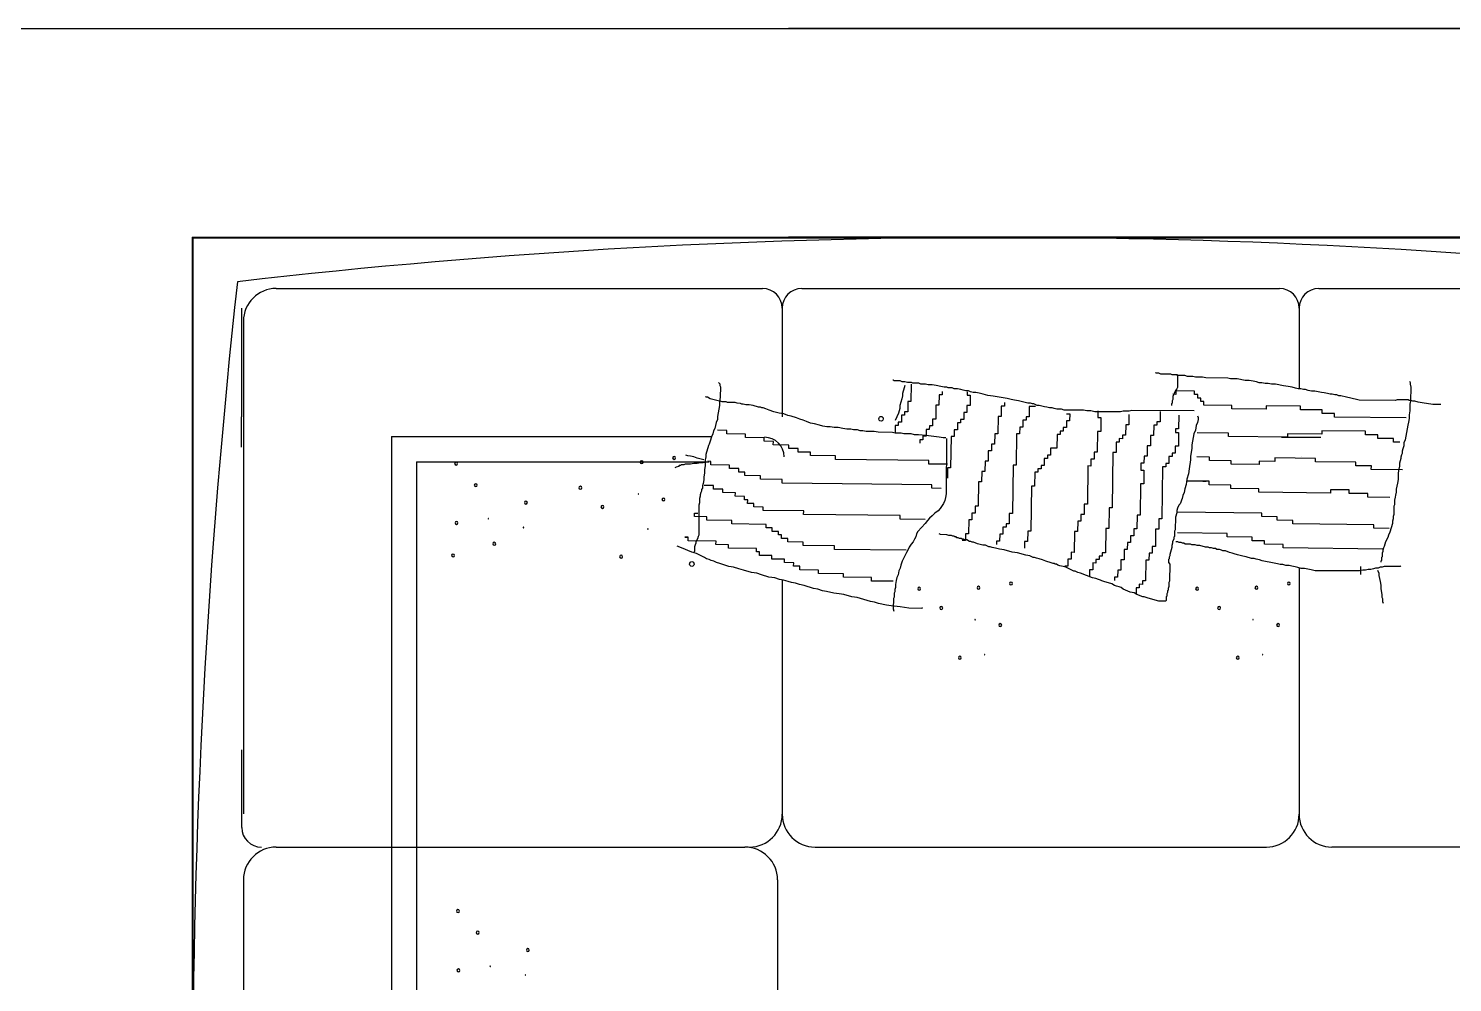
# Model space of a CAD drawing. Header units: feet. Extents: x 15180 to 17114, y 6067 to 8094.
# Drawn here: x 16422.4 to 16491, y 7872.8 to 7918.7 of the extents above; entities that cross this region are included whole.
import ezdxf

# ---------------------------------------------------------------- set-up
doc = ezdxf.new("R2010")
doc.units = ezdxf.units.FT
doc.layers.add('freecads.com', color=7, linetype='Continuous')

msp = doc.modelspace()

# ---------------------------------------------------------------- linework, layer by layer
for points in [[(16000.378, 7918.71), (16710.061, 7918.71), (16710.061, 7311.552), (15992.8, 7311.552)], [(16710.061, 7660.767), (16710.061, 7918.71), (16459.022, 7918.71)], [(16430.286, 7908.65), (16430.286, 7718.317)], [(16430.286, 7908.65), (16700.001, 7908.65), (16700.001, 7760.072)], [(16700.001, 7760.072), (16700.001, 7908.65), (16459.022, 7908.65)]]:
    msp.add_lwpolyline(points)
at = {"layer": 'freecads.com', "ltscale": 2}
for p, q in [((16430.315, 7908.627), (16430.315, 7843.453)), ((16430.315, 7908.627), (16495.207, 7908.627)), ((16434.337, 7906.186), (16457.775, 7906.186)), ((16459.672, 7906.186), (16482.688, 7906.186)), ((16484.585, 7906.186), (16495.207, 7906.186)), ((16432.672, 7905.238), (16432.672, 7900.002)), ((16458.723, 7905.238), (16458.723, 7900.002)), ((16483.636, 7905.238), (16483.636, 7901.352)), ((16432.756, 7904.605), (16432.756, 7880.885)), ((16476.743, 7902.103), (16476.711, 7902.139)), ((16476.873, 7902.102), (16476.743, 7902.103)), ((16476.969, 7902.066), (16476.873, 7902.102)), ((16477.454, 7902.063), (16476.969, 7902.066)), ((16477.518, 7902.027), (16477.454, 7902.063)), ((16477.744, 7902.026), (16477.518, 7902.027)), ((16477.841, 7901.99), (16477.744, 7902.026)), ((16477.745, 7902.062), (16477.776, 7901.954)), ((16477.776, 7901.954), (16477.773, 7901.416)), ((16478.132, 7901.988), (16477.841, 7901.99)), ((16478.261, 7901.952), (16478.132, 7901.988)), ((16478.519, 7901.951), (16478.261, 7901.952)), ((16478.648, 7901.914), (16478.519, 7901.951)), ((16478.971, 7901.913), (16478.648, 7901.914)), ((16479.132, 7901.876), (16478.971, 7901.913)), ((16455.648, 7901.663), (16455.712, 7901.591)), ((16455.712, 7901.591), (16455.712, 7901.519)), ((16455.712, 7901.519), (16455.743, 7901.447)), ((16455.743, 7901.447), (16455.74, 7900.945)), ((16464.079, 7901.767), (16464.047, 7901.767)), ((16464.111, 7901.731), (16464.079, 7901.767)), ((16464.402, 7901.73), (16464.111, 7901.731)), ((16464.499, 7901.693), (16464.402, 7901.73)), ((16464.628, 7901.693), (16464.499, 7901.693)), ((16464.594, 7901.406), (16464.527, 7901.119)), ((16464.627, 7901.513), (16464.594, 7901.406)), ((16464.757, 7901.656), (16464.628, 7901.693)), ((16464.951, 7901.655), (16464.757, 7901.656)), ((16464.938, 7901.576), (16464.928, 7900.742)), ((16465.015, 7901.619), (16464.951, 7901.655)), ((16465.306, 7901.618), (16465.015, 7901.619)), ((16465.402, 7901.582), (16465.306, 7901.618)), ((16465.629, 7901.58), (16465.402, 7901.582)), ((16465.758, 7901.544), (16465.629, 7901.58)), ((16465.951, 7901.543), (16465.758, 7901.544)), ((16466.145, 7901.506), (16465.951, 7901.543)), ((16466.371, 7901.469), (16466.145, 7901.506)), ((16466.532, 7901.433), (16466.371, 7901.469)), ((16466.435, 7901.224), (16466.433, 7901.057)), ((16466.661, 7901.432), (16466.532, 7901.433)), ((16466.726, 7901.396), (16466.661, 7901.432)), ((16466.919, 7901.395), (16466.726, 7901.396)), ((16467.016, 7901.359), (16466.919, 7901.395)), ((16467.178, 7901.358), (16467.016, 7901.359)), ((16467.339, 7901.321), (16467.178, 7901.358)), ((16467.436, 7901.285), (16467.339, 7901.321)), ((16467.565, 7901.248), (16467.436, 7901.285)), ((16467.694, 7901.248), (16467.565, 7901.248)), ((16467.637, 7901.209), (16467.635, 7901.043)), ((16467.79, 7901.211), (16467.694, 7901.248)), ((16467.919, 7901.175), (16467.79, 7901.211)), ((16477.675, 7901.273), (16477.544, 7900.986)), ((16477.74, 7901.344), (16477.675, 7901.273)), ((16477.699, 7901.253), (16477.697, 7901.086)), ((16478.6, 7901.242), (16477.699, 7901.253)), ((16477.773, 7901.416), (16477.74, 7901.344)), ((16478.598, 7901.075), (16478.6, 7901.242)), ((16480.198, 7901.871), (16479.132, 7901.876)), ((16480.327, 7901.834), (16480.198, 7901.871)), ((16480.65, 7901.833), (16480.327, 7901.834)), ((16481.037, 7901.759), (16480.65, 7901.833)), ((16481.231, 7901.758), (16481.037, 7901.759)), ((16481.425, 7901.722), (16481.231, 7901.758)), ((16481.586, 7901.685), (16481.425, 7901.722)), ((16481.715, 7901.648), (16481.586, 7901.685)), ((16481.844, 7901.648), (16481.715, 7901.648)), ((16482.006, 7901.611), (16481.844, 7901.648)), ((16482.135, 7901.611), (16482.006, 7901.611)), ((16482.296, 7901.574), (16482.135, 7901.611)), ((16482.49, 7901.573), (16482.296, 7901.574)), ((16482.877, 7901.499), (16482.49, 7901.573)), ((16483.103, 7901.463), (16482.877, 7901.499)), ((16483.297, 7901.426), (16483.103, 7901.463)), ((16483.458, 7901.389), (16483.297, 7901.426)), ((16483.587, 7901.353), (16483.458, 7901.389)), ((16483.716, 7901.352), (16483.587, 7901.353)), ((16483.845, 7901.315), (16483.716, 7901.352)), ((16483.942, 7901.315), (16483.845, 7901.315)), ((16484.071, 7901.279), (16483.942, 7901.315)), ((16484.232, 7901.242), (16484.071, 7901.279)), ((16484.394, 7901.241), (16484.232, 7901.242)), ((16484.716, 7901.168), (16484.394, 7901.241)), ((16488.951, 7901.722), (16488.983, 7901.65)), ((16488.983, 7901.65), (16488.983, 7901.578)), ((16488.983, 7901.578), (16489.014, 7901.435)), ((16489.014, 7901.435), (16489.01, 7900.753)), ((16455.062, 7900.948), (16455.03, 7900.984)), ((16455.127, 7900.948), (16455.062, 7900.948)), ((16455.255, 7900.875), (16455.127, 7900.948)), ((16455.642, 7900.766), (16455.255, 7900.875)), ((16455.706, 7900.55), (16455.605, 7900.012)), ((16455.739, 7900.765), (16455.642, 7900.766)), ((16455.707, 7900.73), (16455.706, 7900.55)), ((16455.74, 7900.945), (16455.707, 7900.73)), ((16455.836, 7900.729), (16455.739, 7900.765)), ((16456.03, 7900.728), (16455.836, 7900.729)), ((16456.094, 7900.692), (16456.03, 7900.728)), ((16456.449, 7900.69), (16456.094, 7900.692)), ((16456.546, 7900.654), (16456.449, 7900.69)), ((16456.708, 7900.653), (16456.546, 7900.654)), ((16456.772, 7900.617), (16456.708, 7900.653)), ((16456.837, 7900.617), (16456.772, 7900.617)), ((16456.966, 7900.58), (16456.837, 7900.617)), ((16457.127, 7900.58), (16456.966, 7900.58)), ((16457.321, 7900.543), (16457.127, 7900.58)), ((16457.579, 7900.47), (16457.321, 7900.543)), ((16464.395, 7900.545), (16464.394, 7900.402)), ((16464.494, 7900.868), (16464.395, 7900.545)), ((16464.527, 7901.011), (16464.494, 7900.868)), ((16464.527, 7901.119), (16464.527, 7901.011)), ((16464.777, 7900.744), (16464.771, 7900.244)), ((16464.928, 7900.742), (16464.777, 7900.744)), ((16466.127, 7900.561), (16466.119, 7899.894)), ((16466.277, 7900.559), (16466.127, 7900.561)), ((16466.283, 7901.059), (16466.277, 7900.559)), ((16466.433, 7901.057), (16466.283, 7901.059)), ((16467.628, 7900.542), (16467.624, 7900.209)), ((16467.779, 7900.541), (16467.628, 7900.542)), ((16467.635, 7901.043), (16467.785, 7901.041)), ((16467.785, 7901.041), (16467.779, 7900.541)), ((16468.049, 7901.174), (16467.919, 7901.175)), ((16468.21, 7901.138), (16468.049, 7901.174)), ((16468.404, 7901.101), (16468.21, 7901.138)), ((16468.629, 7901.028), (16468.404, 7901.101)), ((16468.887, 7900.991), (16468.629, 7901.028)), ((16469.565, 7900.88), (16468.887, 7900.991)), ((16469.28, 7900.522), (16469.274, 7900.022)), ((16469.43, 7900.52), (16469.28, 7900.522)), ((16469.432, 7900.687), (16469.43, 7900.52)), ((16469.759, 7900.843), (16469.565, 7900.88)), ((16469.92, 7900.807), (16469.759, 7900.843)), ((16470.113, 7900.77), (16469.92, 7900.807)), ((16470.436, 7900.697), (16470.113, 7900.77)), ((16470.565, 7900.66), (16470.436, 7900.697)), ((16470.694, 7900.659), (16470.565, 7900.66)), ((16470.791, 7900.623), (16470.694, 7900.659)), ((16470.856, 7900.623), (16470.791, 7900.623)), ((16470.952, 7900.586), (16470.856, 7900.623)), ((16471.017, 7900.55), (16470.952, 7900.586)), ((16471.113, 7900.55), (16471.017, 7900.55)), ((16471.371, 7900.477), (16471.113, 7900.55)), ((16477.51, 7900.663), (16477.477, 7900.628)), ((16477.477, 7900.628), (16477.477, 7900.556)), ((16477.511, 7900.771), (16477.51, 7900.663)), ((16477.543, 7900.843), (16477.511, 7900.771)), ((16477.544, 7900.986), (16477.543, 7900.843)), ((16477.697, 7901.086), (16477.547, 7901.088)), ((16478.748, 7901.074), (16478.598, 7901.075)), ((16478.746, 7900.907), (16478.748, 7901.074)), ((16478.896, 7900.905), (16478.746, 7900.907)), ((16478.894, 7900.738), (16478.896, 7900.905)), ((16479.045, 7900.736), (16478.894, 7900.738)), ((16479.042, 7900.57), (16479.045, 7900.736)), ((16480.394, 7900.553), (16479.042, 7900.57)), ((16480.392, 7900.386), (16480.394, 7900.553)), ((16482.046, 7900.533), (16482.044, 7900.366)), ((16483.697, 7900.513), (16482.046, 7900.533)), ((16484.845, 7901.167), (16484.716, 7901.168)), ((16485.007, 7901.131), (16484.845, 7901.167)), ((16485.136, 7901.094), (16485.007, 7901.131)), ((16485.233, 7901.094), (16485.136, 7901.094)), ((16485.362, 7901.057), (16485.233, 7901.094)), ((16485.459, 7901.057), (16485.362, 7901.057)), ((16485.555, 7901.02), (16485.459, 7901.057)), ((16485.652, 7901.02), (16485.555, 7901.02)), ((16485.91, 7900.947), (16485.652, 7901.02)), ((16486.394, 7900.837), (16485.91, 7900.947)), ((16486.523, 7900.8), (16486.394, 7900.837)), ((16488.267, 7900.792), (16486.523, 7900.8)), ((16488.364, 7900.828), (16488.267, 7900.792)), ((16488.913, 7900.825), (16488.364, 7900.828)), ((16488.945, 7900.789), (16488.913, 7900.825)), ((16489.042, 7900.789), (16488.945, 7900.789)), ((16488.977, 7900.609), (16488.975, 7900.286)), ((16489.01, 7900.753), (16488.977, 7900.609)), ((16489.107, 7900.752), (16489.042, 7900.789)), ((16489.204, 7900.752), (16489.107, 7900.752)), ((16489.365, 7900.715), (16489.204, 7900.752)), ((16489.558, 7900.679), (16489.365, 7900.715)), ((16490.075, 7900.604), (16489.558, 7900.679)), ((16490.462, 7900.603), (16490.075, 7900.604)), ((16432.672, 7898.537), (16432.672, 7900.002)), ((16455.605, 7899.869), (16455.539, 7899.726)), ((16455.605, 7900.012), (16455.605, 7899.869)), ((16457.676, 7900.469), (16457.579, 7900.47)), ((16457.74, 7900.433), (16457.676, 7900.469)), ((16457.805, 7900.433), (16457.74, 7900.433)), ((16457.934, 7900.396), (16457.805, 7900.433)), ((16458.095, 7900.324), (16457.934, 7900.396)), ((16458.32, 7900.251), (16458.095, 7900.324)), ((16458.578, 7900.178), (16458.32, 7900.251)), ((16458.804, 7900.141), (16458.578, 7900.178)), ((16458.997, 7900.068), (16458.804, 7900.141)), ((16459.159, 7900.032), (16458.997, 7900.068)), ((16459.417, 7899.959), (16459.159, 7900.032)), ((16459.578, 7899.886), (16459.417, 7899.959)), ((16459.739, 7899.849), (16459.578, 7899.886)), ((16459.9, 7899.777), (16459.739, 7899.849)), ((16464.328, 7900.187), (16464.164, 7899.829)), ((16464.394, 7900.402), (16464.328, 7900.187)), ((16464.469, 7900.081), (16464.465, 7899.747)), ((16464.619, 7900.079), (16464.469, 7900.081)), ((16464.621, 7900.246), (16464.619, 7900.079)), ((16464.771, 7900.244), (16464.621, 7900.246)), ((16465.969, 7899.896), (16465.964, 7899.562)), ((16466.119, 7899.894), (16465.969, 7899.896)), ((16467.32, 7899.879), (16467.318, 7899.712)), ((16467.47, 7899.877), (16467.32, 7899.879)), ((16467.474, 7900.211), (16467.47, 7899.877)), ((16467.624, 7900.209), (16467.474, 7900.211)), ((16469.124, 7900.024), (16469.114, 7899.19)), ((16469.274, 7900.022), (16469.124, 7900.024)), ((16470.323, 7899.842), (16470.319, 7899.509)), ((16470.473, 7899.84), (16470.323, 7899.842)), ((16470.475, 7900.007), (16470.473, 7899.84)), ((16470.625, 7900.005), (16470.475, 7900.007)), ((16470.632, 7900.506), (16470.625, 7900.005)), ((16470.932, 7900.502), (16470.632, 7900.506)), ((16471.468, 7900.476), (16471.371, 7900.477)), ((16471.597, 7900.44), (16471.468, 7900.476)), ((16471.727, 7900.439), (16471.597, 7900.44)), ((16471.823, 7900.403), (16471.727, 7900.439)), ((16471.952, 7900.366), (16471.823, 7900.403)), ((16472.178, 7900.365), (16471.952, 7900.366)), ((16472.307, 7900.329), (16472.178, 7900.365)), ((16473.244, 7900.324), (16472.307, 7900.329)), ((16472.429, 7900.15), (16472.58, 7900.148)), ((16472.58, 7900.148), (16472.575, 7899.815)), ((16473.405, 7900.288), (16473.244, 7900.324)), ((16473.599, 7900.287), (16473.405, 7900.288)), ((16473.793, 7900.25), (16473.599, 7900.287)), ((16475.02, 7900.244), (16473.793, 7900.25)), ((16473.933, 7900.299), (16473.929, 7899.965)), ((16473.929, 7899.965), (16474.079, 7899.963)), ((16474.079, 7899.963), (16474.071, 7899.296)), ((16475.15, 7900.28), (16475.02, 7900.244)), ((16475.44, 7900.278), (16475.15, 7900.28)), ((16475.433, 7900.113), (16475.426, 7899.613)), ((16475.57, 7900.314), (16475.44, 7900.278)), ((16478.574, 7900.299), (16475.57, 7900.314)), ((16476.936, 7900.262), (16476.93, 7899.762)), ((16477.835, 7900.084), (16477.827, 7899.417)), ((16478.765, 7899.868), (16478.732, 7899.724)), ((16478.734, 7900.047), (16478.765, 7899.976)), ((16478.765, 7899.976), (16478.765, 7899.868)), ((16482.044, 7900.366), (16480.392, 7900.386)), ((16483.695, 7900.346), (16483.697, 7900.513)), ((16484.746, 7900.333), (16483.695, 7900.346)), ((16484.744, 7900.166), (16484.746, 7900.333)), ((16485.345, 7900.159), (16484.744, 7900.166)), ((16485.343, 7899.992), (16485.345, 7900.159)), ((16488.797, 7899.95), (16485.343, 7899.992)), ((16488.94, 7899.928), (16488.907, 7899.748)), ((16488.941, 7900.107), (16488.94, 7899.928)), ((16488.975, 7900.286), (16488.941, 7900.107)), ((16455.374, 7899.188), (16455.309, 7899.045)), ((16455.407, 7899.331), (16455.374, 7899.188)), ((16455.473, 7899.439), (16455.407, 7899.331)), ((16455.539, 7899.726), (16455.473, 7899.439)), ((16456.05, 7899.35), (16455.6, 7899.355)), ((16456.048, 7899.183), (16456.05, 7899.35)), ((16456.949, 7899.172), (16456.048, 7899.183)), ((16456.947, 7899.005), (16456.949, 7899.172)), ((16460.093, 7899.704), (16459.9, 7899.777)), ((16460.287, 7899.667), (16460.093, 7899.704)), ((16460.513, 7899.595), (16460.287, 7899.667)), ((16460.674, 7899.558), (16460.513, 7899.595)), ((16460.868, 7899.521), (16460.674, 7899.558)), ((16461.029, 7899.52), (16460.868, 7899.521)), ((16461.223, 7899.484), (16461.029, 7899.52)), ((16461.416, 7899.483), (16461.223, 7899.484)), ((16461.642, 7899.446), (16461.416, 7899.483)), ((16461.836, 7899.409), (16461.642, 7899.446)), ((16462.03, 7899.408), (16461.836, 7899.409)), ((16462.159, 7899.372), (16462.03, 7899.408)), ((16462.353, 7899.371), (16462.159, 7899.372)), ((16462.482, 7899.334), (16462.353, 7899.371)), ((16462.611, 7899.334), (16462.482, 7899.334)), ((16462.772, 7899.297), (16462.611, 7899.334)), ((16463.16, 7899.295), (16462.772, 7899.297)), ((16463.353, 7899.258), (16463.16, 7899.295)), ((16464.032, 7899.255), (16463.353, 7899.258)), ((16464.16, 7899.219), (16464.032, 7899.255)), ((16464.163, 7899.584), (16464.159, 7899.251)), ((16464.451, 7899.217), (16464.16, 7899.219)), ((16464.313, 7899.582), (16464.163, 7899.584)), ((16464.315, 7899.749), (16464.313, 7899.582)), ((16464.465, 7899.747), (16464.315, 7899.749)), ((16464.58, 7899.181), (16464.451, 7899.217)), ((16464.935, 7899.179), (16464.58, 7899.181)), ((16465.097, 7899.142), (16464.935, 7899.179)), ((16465.662, 7899.399), (16465.658, 7899.065)), ((16465.812, 7899.397), (16465.662, 7899.399)), ((16465.814, 7899.564), (16465.812, 7899.397)), ((16465.964, 7899.562), (16465.814, 7899.564)), ((16467.014, 7899.382), (16467.009, 7899.049)), ((16467.164, 7899.381), (16467.014, 7899.382)), ((16467.168, 7899.714), (16467.164, 7899.381)), ((16467.318, 7899.712), (16467.168, 7899.714)), ((16468.964, 7899.192), (16468.957, 7898.692)), ((16469.114, 7899.19), (16468.964, 7899.192)), ((16470.015, 7899.179), (16469.996, 7897.678)), ((16470.165, 7899.177), (16470.015, 7899.179)), ((16470.169, 7899.511), (16470.165, 7899.177)), ((16470.319, 7899.509), (16470.169, 7899.511)), ((16471.967, 7899.155), (16471.959, 7898.488)), ((16472.117, 7899.153), (16471.967, 7899.155)), ((16472.119, 7899.32), (16472.117, 7899.153)), ((16472.269, 7899.318), (16472.119, 7899.32)), ((16472.271, 7899.485), (16472.269, 7899.318)), ((16472.421, 7899.483), (16472.271, 7899.485)), ((16472.425, 7899.817), (16472.421, 7899.483)), ((16472.575, 7899.815), (16472.425, 7899.817)), ((16473.921, 7899.298), (16473.909, 7898.297)), ((16474.071, 7899.296), (16473.921, 7899.298)), ((16475.276, 7899.615), (16475.27, 7899.115)), ((16475.426, 7899.613), (16475.276, 7899.615)), ((16476.628, 7899.599), (16476.622, 7899.098)), ((16476.778, 7899.597), (16476.628, 7899.599)), ((16476.78, 7899.763), (16476.778, 7899.597)), ((16476.93, 7899.762), (16476.78, 7899.763)), ((16477.677, 7899.419), (16477.675, 7899.252)), ((16477.675, 7899.252), (16477.825, 7899.25)), ((16477.827, 7899.417), (16477.677, 7899.419)), ((16477.825, 7899.25), (16477.817, 7898.583)), ((16478.567, 7899.187), (16478.467, 7898.649)), ((16478.633, 7899.366), (16478.567, 7899.187)), ((16478.666, 7899.581), (16478.633, 7899.366)), ((16478.732, 7899.724), (16478.666, 7899.581)), ((16480.227, 7899.221), (16478.726, 7899.239)), ((16480.225, 7899.054), (16480.227, 7899.221)), ((16483.08, 7899.186), (16483.078, 7899.019)), ((16484.732, 7899.166), (16483.08, 7899.186)), ((16484.734, 7899.333), (16484.732, 7899.166)), ((16486.836, 7899.307), (16484.734, 7899.333)), ((16486.834, 7899.14), (16486.836, 7899.307)), ((16488.874, 7899.605), (16488.74, 7898.888)), ((16488.907, 7899.748), (16488.874, 7899.605)), ((16439.888, 7899.054), (16439.888, 7855.972)), ((16439.888, 7899.054), (16455.313, 7899.054)), ((16455.177, 7898.615), (16455.045, 7898.185)), ((16455.21, 7898.686), (16455.177, 7898.615)), ((16455.243, 7898.83), (16455.21, 7898.686)), ((16455.309, 7899.045), (16455.243, 7898.83)), ((16457.848, 7898.994), (16456.947, 7899.005)), ((16457.846, 7898.827), (16457.848, 7898.994)), ((16458.296, 7898.822), (16457.846, 7898.827)), ((16458.294, 7898.655), (16458.296, 7898.822)), ((16459.045, 7898.646), (16458.294, 7898.655)), ((16459.043, 7898.479), (16459.045, 7898.646)), ((16459.493, 7898.474), (16459.043, 7898.479)), ((16459.491, 7898.307), (16459.493, 7898.474)), ((16465.291, 7899.142), (16465.097, 7899.142)), ((16465.646, 7899.104), (16465.291, 7899.142)), ((16465.356, 7898.902), (16465.354, 7898.736)), ((16465.506, 7898.9), (16465.356, 7898.902)), ((16465.508, 7899.067), (16465.506, 7898.9)), ((16465.658, 7899.065), (16465.508, 7899.067)), ((16465.904, 7899.067), (16465.646, 7899.104)), ((16466.291, 7899.029), (16465.904, 7899.067)), ((16466.485, 7898.992), (16466.291, 7899.029)), ((16466.614, 7898.992), (16466.485, 7898.992)), ((16466.646, 7898.956), (16466.63, 7896.3)), ((16466.859, 7899.051), (16466.841, 7897.55)), ((16467.009, 7899.049), (16466.859, 7899.051)), ((16468.807, 7898.693), (16468.803, 7898.36)), ((16468.957, 7898.692), (16468.807, 7898.693)), ((16471.658, 7898.492), (16471.654, 7898.158)), ((16471.959, 7898.488), (16471.658, 7898.492)), ((16474.816, 7898.787), (16474.81, 7898.286)), ((16474.966, 7898.785), (16474.816, 7898.787)), ((16474.968, 7898.952), (16474.966, 7898.785)), ((16475.118, 7898.95), (16474.968, 7898.952)), ((16475.12, 7899.117), (16475.118, 7898.95)), ((16475.27, 7899.115), (16475.12, 7899.117)), ((16476.315, 7898.602), (16476.309, 7898.101)), ((16476.465, 7898.6), (16476.315, 7898.602)), ((16476.471, 7899.1), (16476.465, 7898.6)), ((16476.622, 7899.098), (16476.471, 7899.1)), ((16477.667, 7898.585), (16477.663, 7898.252)), ((16477.817, 7898.583), (16477.667, 7898.585)), ((16478.466, 7898.47), (16478.399, 7898.111)), ((16478.467, 7898.649), (16478.466, 7898.47)), ((16483.078, 7899.019), (16480.225, 7899.054)), ((16482.783, 7899.018), (16484.68, 7899.018)), ((16487.435, 7899.133), (16486.834, 7899.14)), ((16487.433, 7898.966), (16487.435, 7899.133)), ((16488.184, 7898.957), (16487.433, 7898.966)), ((16488.182, 7898.79), (16488.184, 7898.957)), ((16488.482, 7898.787), (16488.182, 7898.79)), ((16488.674, 7898.601), (16488.64, 7898.458)), ((16488.675, 7898.745), (16488.674, 7898.601)), ((16488.74, 7898.888), (16488.675, 7898.745)), ((16441.106, 7897.836), (16441.106, 7855.972)), ((16441.106, 7897.836), (16455.011, 7897.836)), ((16454.173, 7898.117), (16454.076, 7898.153)), ((16454.302, 7898.116), (16454.173, 7898.117)), ((16454.463, 7898.08), (16454.302, 7898.116)), ((16454.624, 7898.007), (16454.463, 7898.08)), ((16454.784, 7897.791), (16454.623, 7897.756)), ((16454.818, 7897.97), (16454.624, 7898.007)), ((16454.913, 7897.79), (16454.784, 7897.791)), ((16454.947, 7897.934), (16454.818, 7897.97)), ((16455.043, 7897.826), (16454.913, 7897.79)), ((16455.011, 7897.934), (16455.01, 7897.646)), ((16455.044, 7898.077), (16455.011, 7897.934)), ((16455.204, 7897.825), (16455.043, 7897.826)), ((16455.045, 7898.185), (16455.044, 7898.077)), ((16455.281, 7897.858), (16455.131, 7897.86)), ((16455.279, 7897.691), (16455.281, 7897.858)), ((16460.092, 7898.3), (16459.491, 7898.307)), ((16460.09, 7898.133), (16460.092, 7898.3)), ((16461.291, 7898.118), (16460.09, 7898.133)), ((16461.289, 7897.951), (16461.291, 7898.118)), ((16465.794, 7897.896), (16461.289, 7897.951)), ((16465.792, 7897.73), (16465.794, 7897.896)), ((16468.497, 7897.863), (16468.491, 7897.363)), ((16468.647, 7897.861), (16468.497, 7897.863)), ((16468.653, 7898.362), (16468.647, 7897.861)), ((16468.803, 7898.36), (16468.653, 7898.362)), ((16471.352, 7897.995), (16471.348, 7897.662)), ((16471.502, 7897.993), (16471.352, 7897.995)), ((16471.504, 7898.16), (16471.502, 7897.993)), ((16471.654, 7898.158), (16471.504, 7898.16)), ((16473.604, 7897.968), (16473.6, 7897.634)), ((16473.754, 7897.966), (16473.604, 7897.968)), ((16473.758, 7898.299), (16473.754, 7897.966)), ((16473.909, 7898.297), (16473.758, 7898.299)), ((16474.659, 7898.288), (16474.627, 7895.62)), ((16474.81, 7898.286), (16474.659, 7898.288)), ((16476.159, 7898.103), (16476.155, 7897.77)), ((16476.309, 7898.101), (16476.159, 7898.103)), ((16477.36, 7898.089), (16477.356, 7897.755)), ((16477.51, 7898.087), (16477.36, 7898.089)), ((16477.512, 7898.253), (16477.51, 7898.087)), ((16477.663, 7898.252), (16477.512, 7898.253)), ((16478.398, 7897.932), (16478.33, 7897.501)), ((16478.399, 7898.111), (16478.398, 7897.932)), ((16479.312, 7898.065), (16478.712, 7898.072)), ((16479.31, 7897.898), (16479.312, 7898.065)), ((16480.361, 7897.885), (16479.31, 7897.898)), ((16480.359, 7897.718), (16480.361, 7897.885)), ((16481.713, 7897.869), (16481.711, 7897.702)), ((16482.463, 7897.859), (16481.713, 7897.869)), ((16482.466, 7898.026), (16482.463, 7897.859)), ((16484.418, 7898.002), (16482.466, 7898.026)), ((16483.731, 7898.07), (16483.731, 7898.07)), ((16484.416, 7897.836), (16484.418, 7898.002)), ((16486.368, 7897.812), (16484.416, 7897.836)), ((16486.366, 7897.645), (16486.368, 7897.812)), ((16488.475, 7897.777), (16488.474, 7897.633)), ((16488.541, 7897.992), (16488.475, 7897.777)), ((16488.574, 7898.171), (16488.541, 7898.063)), ((16488.541, 7898.063), (16488.541, 7897.992)), ((16488.607, 7898.242), (16488.574, 7898.171)), ((16488.64, 7898.458), (16488.607, 7898.35)), ((16488.607, 7898.35), (16488.607, 7898.242)), ((16453.62, 7897.581), (16453.555, 7897.546)), ((16453.717, 7897.617), (16453.62, 7897.581)), ((16453.75, 7897.652), (16453.717, 7897.617)), ((16453.814, 7897.652), (16453.75, 7897.652)), ((16453.847, 7897.688), (16453.814, 7897.652)), ((16453.976, 7897.687), (16453.847, 7897.688)), ((16454.041, 7897.723), (16453.976, 7897.687)), ((16454.299, 7897.722), (16454.041, 7897.723)), ((16454.461, 7897.757), (16454.299, 7897.722)), ((16454.623, 7897.756), (16454.461, 7897.757)), ((16454.942, 7897.108), (16454.941, 7896.965)), ((16454.975, 7897.288), (16454.942, 7897.108)), ((16454.976, 7897.467), (16454.975, 7897.288)), ((16455.01, 7897.646), (16454.976, 7897.467)), ((16456.18, 7897.68), (16455.279, 7897.691)), ((16456.178, 7897.513), (16456.18, 7897.68)), ((16456.628, 7897.508), (16456.178, 7897.513)), ((16456.626, 7897.341), (16456.628, 7897.508)), ((16456.926, 7897.337), (16456.626, 7897.341)), ((16456.924, 7897.171), (16456.926, 7897.337)), ((16457.675, 7897.162), (16456.924, 7897.171)), ((16457.673, 7896.995), (16457.675, 7897.162)), ((16466.693, 7897.719), (16465.792, 7897.73)), ((16466.691, 7897.552), (16466.685, 7897.051)), ((16466.841, 7897.55), (16466.691, 7897.552)), ((16468.341, 7897.365), (16468.334, 7896.865)), ((16468.491, 7897.363), (16468.341, 7897.365)), ((16469.846, 7897.68), (16469.818, 7895.345)), ((16469.996, 7897.678), (16469.846, 7897.68)), ((16470.893, 7897.334), (16470.885, 7896.667)), ((16471.043, 7897.332), (16470.893, 7897.334)), ((16471.045, 7897.499), (16471.043, 7897.332)), ((16471.196, 7897.497), (16471.045, 7897.499)), ((16471.198, 7897.663), (16471.196, 7897.497)), ((16471.348, 7897.662), (16471.198, 7897.663)), ((16473.45, 7897.636), (16473.428, 7895.802)), ((16473.6, 7897.634), (16473.45, 7897.636)), ((16476.005, 7897.772), (16476.001, 7897.438)), ((16476.001, 7897.438), (16476.151, 7897.436)), ((16476.155, 7897.77), (16476.005, 7897.772)), ((16476.151, 7897.436), (16476.143, 7896.769)), ((16477.054, 7897.592), (16477.023, 7895.091)), ((16477.204, 7897.59), (16477.054, 7897.592)), ((16477.206, 7897.757), (16477.204, 7897.59)), ((16477.356, 7897.755), (16477.206, 7897.757)), ((16478.297, 7897.25), (16478.23, 7896.999)), ((16478.33, 7897.501), (16478.297, 7897.25)), ((16481.711, 7897.702), (16480.359, 7897.718)), ((16487.116, 7897.636), (16486.366, 7897.645)), ((16487.114, 7897.469), (16487.116, 7897.636)), ((16488.616, 7897.451), (16487.114, 7897.469)), ((16488.407, 7897.31), (16488.405, 7896.987)), ((16488.441, 7897.49), (16488.407, 7897.31)), ((16488.474, 7897.633), (16488.441, 7897.49)), ((16454.841, 7896.427), (16454.808, 7896.355)), ((16454.874, 7896.57), (16454.841, 7896.499)), ((16454.841, 7896.499), (16454.841, 7896.427)), ((16454.907, 7896.786), (16454.874, 7896.678)), ((16454.874, 7896.678), (16454.874, 7896.57)), ((16454.941, 7896.965), (16454.907, 7896.786)), ((16455.417, 7896.689), (16454.966, 7896.694)), ((16455.415, 7896.522), (16455.417, 7896.689)), ((16455.865, 7896.517), (16455.415, 7896.522)), ((16455.863, 7896.35), (16455.865, 7896.517)), ((16458.724, 7896.982), (16457.673, 7896.995)), ((16458.722, 7896.815), (16458.724, 7896.982)), ((16465.93, 7896.727), (16458.722, 7896.815)), ((16465.928, 7896.56), (16465.93, 7896.727)), ((16466.378, 7896.555), (16465.928, 7896.56)), ((16468.184, 7896.866), (16468.17, 7895.699)), ((16468.334, 7896.865), (16468.184, 7896.866)), ((16470.735, 7896.668), (16470.708, 7894.501)), ((16470.885, 7896.667), (16470.735, 7896.668)), ((16475.992, 7896.771), (16475.974, 7895.27)), ((16476.143, 7896.769), (16475.992, 7896.771)), ((16478.131, 7896.533), (16478.097, 7896.354)), ((16478.197, 7896.748), (16478.131, 7896.533)), ((16478.23, 7896.999), (16478.197, 7896.748)), ((16479.148, 7896.899), (16478.247, 7896.91)), ((16478.998, 7896.901), (16479.148, 7896.899)), ((16479.298, 7896.897), (16478.998, 7896.901)), ((16479.296, 7896.731), (16479.298, 7896.897)), ((16480.347, 7896.718), (16479.296, 7896.731)), ((16480.345, 7896.551), (16480.347, 7896.718)), ((16481.696, 7896.535), (16480.345, 7896.551)), ((16481.694, 7896.368), (16481.696, 7896.535)), ((16485.15, 7896.492), (16485.148, 7896.326)), ((16486.051, 7896.481), (16485.15, 7896.492)), ((16486.049, 7896.315), (16486.051, 7896.481)), ((16488.306, 7896.521), (16488.305, 7896.378)), ((16488.372, 7896.808), (16488.306, 7896.521)), ((16488.405, 7896.987), (16488.372, 7896.808)), ((16454.707, 7895.746), (16454.698, 7894.31)), ((16454.74, 7895.853), (16454.707, 7895.746)), ((16454.741, 7896.069), (16454.74, 7895.853)), ((16454.774, 7896.176), (16454.741, 7896.069)), ((16454.775, 7896.248), (16454.774, 7896.176)), ((16454.808, 7896.355), (16454.775, 7896.248)), ((16456.464, 7896.342), (16455.863, 7896.35)), ((16456.462, 7896.176), (16456.464, 7896.342)), ((16456.912, 7896.17), (16456.462, 7896.176)), ((16456.91, 7896.003), (16456.912, 7896.17)), ((16457.06, 7896.002), (16456.91, 7896.003)), ((16457.058, 7895.835), (16457.06, 7896.002)), ((16457.359, 7895.831), (16457.058, 7895.835)), ((16457.357, 7895.664), (16457.359, 7895.831)), ((16466.433, 7895.727), (16466.335, 7895.583)), ((16466.498, 7895.834), (16466.433, 7895.727)), ((16466.563, 7895.977), (16466.498, 7895.834)), ((16466.596, 7896.121), (16466.563, 7895.977)), ((16466.63, 7896.3), (16466.596, 7896.121)), ((16473.277, 7895.803), (16473.271, 7895.303)), ((16473.428, 7895.802), (16473.277, 7895.803)), ((16477.835, 7895.745), (16477.77, 7895.602)), ((16477.9, 7895.816), (16477.835, 7895.745)), ((16477.933, 7895.888), (16477.9, 7895.816)), ((16477.966, 7895.995), (16477.933, 7895.888)), ((16477.999, 7896.067), (16477.966, 7895.995)), ((16478.032, 7896.211), (16477.999, 7896.067)), ((16478.097, 7896.354), (16478.032, 7896.211)), ((16485.148, 7896.326), (16481.694, 7896.368)), ((16486.95, 7896.304), (16486.049, 7896.315)), ((16486.948, 7896.137), (16486.95, 7896.304)), ((16487.999, 7896.124), (16486.948, 7896.137)), ((16488.236, 7895.768), (16488.204, 7895.696)), ((16488.238, 7895.983), (16488.236, 7895.768)), ((16488.271, 7896.127), (16488.238, 7895.983)), ((16488.272, 7896.234), (16488.271, 7896.127)), ((16488.305, 7896.378), (16488.272, 7896.234)), ((16454.497, 7895.199), (16454.5, 7895.366)), ((16455.098, 7895.192), (16454.497, 7895.199)), ((16454.5, 7895.366), (16454.65, 7895.364)), ((16455.096, 7895.025), (16455.098, 7895.192)), ((16457.807, 7895.659), (16457.357, 7895.664)), ((16457.805, 7895.492), (16457.807, 7895.659)), ((16459.757, 7895.468), (16457.805, 7895.492)), ((16459.755, 7895.302), (16459.757, 7895.468)), ((16464.41, 7895.245), (16459.755, 7895.302)), ((16464.408, 7895.078), (16464.41, 7895.245)), ((16465.609, 7895.063), (16464.408, 7895.078)), ((16465.815, 7895.119), (16465.718, 7895.012)), ((16465.945, 7895.226), (16465.815, 7895.119)), ((16466.075, 7895.369), (16465.945, 7895.226)), ((16466.237, 7895.476), (16466.075, 7895.369)), ((16466.335, 7895.583), (16466.237, 7895.476)), ((16467.711, 7895.038), (16467.703, 7894.371)), ((16467.862, 7895.036), (16467.711, 7895.038)), ((16467.866, 7895.369), (16467.862, 7895.036)), ((16468.016, 7895.367), (16467.866, 7895.369)), ((16468.02, 7895.701), (16468.016, 7895.367)), ((16468.17, 7895.699), (16468.02, 7895.701)), ((16469.667, 7895.347), (16469.661, 7894.847)), ((16469.818, 7895.345), (16469.667, 7895.347)), ((16473.121, 7895.305), (16473.117, 7894.972)), ((16473.271, 7895.303), (16473.121, 7895.305)), ((16474.477, 7895.622), (16474.464, 7894.621)), ((16474.627, 7895.62), (16474.477, 7895.622)), ((16475.824, 7895.272), (16475.816, 7894.605)), ((16475.974, 7895.27), (16475.824, 7895.272)), ((16476.873, 7895.092), (16476.867, 7894.592)), ((16477.023, 7895.091), (16476.873, 7895.092)), ((16477.67, 7895.171), (16477.666, 7894.561)), ((16477.736, 7895.386), (16477.67, 7895.171)), ((16477.737, 7895.494), (16477.736, 7895.386)), ((16477.77, 7895.602), (16477.737, 7895.494)), ((16481.832, 7895.365), (16477.778, 7895.415)), ((16481.83, 7895.199), (16481.832, 7895.365)), ((16482.581, 7895.189), (16481.83, 7895.199)), ((16482.579, 7895.023), (16482.581, 7895.189)), ((16488.168, 7895.086), (16488.135, 7894.979)), ((16488.201, 7895.301), (16488.168, 7895.194)), ((16488.168, 7895.194), (16488.168, 7895.086)), ((16488.204, 7895.696), (16488.201, 7895.301)), ((16456.297, 7895.01), (16455.096, 7895.025)), ((16456.295, 7894.843), (16456.297, 7895.01)), ((16457.947, 7894.823), (16456.295, 7894.843)), ((16457.945, 7894.657), (16457.947, 7894.823)), ((16458.245, 7894.653), (16457.945, 7894.657)), ((16458.243, 7894.486), (16458.245, 7894.653)), ((16458.544, 7894.482), (16458.243, 7894.486)), ((16458.542, 7894.316), (16458.544, 7894.482)), ((16465.197, 7894.369), (16465.164, 7894.225)), ((16465.262, 7894.476), (16465.197, 7894.369)), ((16465.62, 7894.869), (16465.262, 7894.476)), ((16465.718, 7895.012), (16465.62, 7894.869)), ((16466.359, 7894.327), (16466.295, 7894.363)), ((16467.553, 7894.372), (16467.549, 7894.039)), ((16467.703, 7894.371), (16467.553, 7894.372)), ((16469.205, 7894.352), (16469.201, 7894.019)), ((16469.355, 7894.35), (16469.205, 7894.352)), ((16469.359, 7894.684), (16469.355, 7894.35)), ((16469.509, 7894.682), (16469.359, 7894.684)), ((16469.511, 7894.849), (16469.509, 7894.682)), ((16469.661, 7894.847), (16469.511, 7894.849)), ((16470.558, 7894.502), (16470.552, 7894.002)), ((16470.708, 7894.501), (16470.558, 7894.502)), ((16472.811, 7894.475), (16472.798, 7893.474)), ((16472.961, 7894.473), (16472.811, 7894.475)), ((16472.967, 7894.973), (16472.961, 7894.473)), ((16473.117, 7894.972), (16472.967, 7894.973)), ((16474.314, 7894.623), (16474.3, 7893.456)), ((16474.464, 7894.621), (16474.314, 7894.623)), ((16475.666, 7894.607), (16475.662, 7894.273)), ((16475.816, 7894.605), (16475.666, 7894.607)), ((16476.717, 7894.594), (16476.707, 7893.76)), ((16476.867, 7894.592), (16476.717, 7894.594)), ((16477.634, 7894.49), (16477.632, 7894.238)), ((16477.666, 7894.561), (16477.634, 7894.49)), ((16480.168, 7894.385), (16477.766, 7894.414)), ((16480.166, 7894.218), (16480.168, 7894.385)), ((16483.33, 7895.014), (16482.579, 7895.023)), ((16483.328, 7894.847), (16483.33, 7895.014)), ((16487.232, 7894.799), (16483.328, 7894.847)), ((16487.23, 7894.632), (16487.232, 7894.799)), ((16487.981, 7894.623), (16487.23, 7894.632)), ((16488.002, 7894.441), (16487.937, 7894.298)), ((16488.134, 7894.871), (16488.002, 7894.441)), ((16488.135, 7894.979), (16488.134, 7894.871)), ((16453.952, 7893.668), (16453.661, 7893.777)), ((16454.177, 7893.559), (16453.952, 7893.668)), ((16454.035, 7894.204), (16454.185, 7894.202)), ((16454.185, 7894.202), (16454.035, 7894.204)), ((16454.183, 7894.035), (16454.185, 7894.202)), ((16455.534, 7894.019), (16454.183, 7894.035)), ((16454.501, 7893.737), (16454.5, 7893.522)), ((16454.534, 7893.844), (16454.501, 7893.737)), ((16454.567, 7893.916), (16454.534, 7893.844)), ((16454.633, 7894.131), (16454.567, 7893.988)), ((16454.567, 7893.988), (16454.567, 7893.916)), ((16454.666, 7894.239), (16454.633, 7894.131)), ((16454.698, 7894.31), (16454.666, 7894.239)), ((16455.532, 7893.852), (16455.534, 7894.019)), ((16456.133, 7893.845), (16455.532, 7893.852)), ((16456.131, 7893.678), (16456.133, 7893.845)), ((16457.482, 7893.662), (16456.131, 7893.678)), ((16457.48, 7893.495), (16457.482, 7893.662)), ((16458.692, 7894.314), (16458.542, 7894.316)), ((16458.69, 7894.147), (16458.692, 7894.314)), ((16458.99, 7894.143), (16458.69, 7894.147)), ((16458.988, 7893.977), (16458.99, 7894.143)), ((16459.739, 7893.967), (16458.988, 7893.977)), ((16459.737, 7893.801), (16459.739, 7893.967)), ((16461.238, 7893.782), (16459.737, 7893.801)), ((16461.236, 7893.616), (16461.238, 7893.782)), ((16464.837, 7893.724), (16464.772, 7893.581)), ((16464.935, 7893.867), (16464.837, 7893.724)), ((16465.033, 7893.975), (16464.935, 7893.867)), ((16465.098, 7894.118), (16465.033, 7893.975)), ((16465.164, 7894.225), (16465.098, 7894.118)), ((16466.65, 7894.326), (16466.359, 7894.327)), ((16466.747, 7894.29), (16466.65, 7894.326)), ((16466.876, 7894.289), (16466.747, 7894.29)), ((16466.94, 7894.253), (16466.876, 7894.289)), ((16467.005, 7894.252), (16466.94, 7894.253)), ((16467.037, 7894.216), (16467.005, 7894.252)), ((16467.102, 7894.216), (16467.037, 7894.216)), ((16467.134, 7894.18), (16467.102, 7894.216)), ((16467.198, 7894.18), (16467.134, 7894.18)), ((16467.263, 7894.144), (16467.198, 7894.18)), ((16467.36, 7894.143), (16467.263, 7894.144)), ((16467.392, 7894.107), (16467.36, 7894.143)), ((16467.456, 7894.107), (16467.392, 7894.107)), ((16467.549, 7894.039), (16467.399, 7894.041)), ((16467.521, 7894.071), (16467.456, 7894.107)), ((16467.618, 7894.07), (16467.521, 7894.071)), ((16467.746, 7893.998), (16467.618, 7894.07)), ((16467.811, 7893.997), (16467.746, 7893.998)), ((16467.875, 7893.961), (16467.811, 7893.997)), ((16467.94, 7893.961), (16467.875, 7893.961)), ((16468.133, 7893.888), (16467.94, 7893.961)), ((16468.391, 7893.815), (16468.133, 7893.888)), ((16468.52, 7893.815), (16468.391, 7893.815)), ((16468.617, 7893.778), (16468.52, 7893.815)), ((16468.681, 7893.742), (16468.617, 7893.778)), ((16468.746, 7893.742), (16468.681, 7893.742)), ((16468.843, 7893.705), (16468.746, 7893.742)), ((16469.004, 7893.669), (16468.843, 7893.705)), ((16469.198, 7893.632), (16469.004, 7893.669)), ((16469.051, 7894.021), (16469.049, 7893.854)), ((16469.201, 7894.019), (16469.051, 7894.021)), ((16470.402, 7894.004), (16470.398, 7893.67)), ((16470.552, 7894.002), (16470.402, 7894.004)), ((16475.357, 7893.943), (16475.353, 7893.61)), ((16475.507, 7893.942), (16475.357, 7893.943)), ((16475.511, 7894.275), (16475.507, 7893.942)), ((16475.662, 7894.273), (16475.511, 7894.275)), ((16476.556, 7893.762), (16476.552, 7893.429)), ((16476.707, 7893.76), (16476.556, 7893.762)), ((16477.5, 7893.701), (16477.401, 7893.378)), ((16477.533, 7893.916), (16477.5, 7893.808)), ((16477.5, 7893.808), (16477.5, 7893.701)), ((16477.534, 7893.988), (16477.533, 7893.916)), ((16477.599, 7894.131), (16477.534, 7893.988)), ((16477.6, 7894.203), (16477.599, 7894.131)), ((16477.632, 7894.238), (16477.6, 7894.203)), ((16477.792, 7893.986), (16477.695, 7893.987)), ((16477.856, 7893.95), (16477.792, 7893.986)), ((16477.953, 7893.95), (16477.856, 7893.95)), ((16478.018, 7893.914), (16477.953, 7893.95)), ((16478.082, 7893.913), (16478.018, 7893.914)), ((16478.147, 7893.877), (16478.082, 7893.913)), ((16478.405, 7893.876), (16478.147, 7893.877)), ((16478.469, 7893.84), (16478.405, 7893.876)), ((16478.631, 7893.839), (16478.469, 7893.84)), ((16478.728, 7893.803), (16478.631, 7893.839)), ((16478.857, 7893.802), (16478.728, 7893.803)), ((16479.115, 7893.729), (16478.857, 7893.802)), ((16479.244, 7893.728), (16479.115, 7893.729)), ((16479.308, 7893.692), (16479.244, 7893.728)), ((16479.405, 7893.692), (16479.308, 7893.692)), ((16479.502, 7893.655), (16479.405, 7893.692)), ((16481.368, 7894.204), (16480.166, 7894.218)), ((16481.366, 7894.037), (16481.368, 7894.204)), ((16481.966, 7894.029), (16481.366, 7894.037)), ((16481.964, 7893.863), (16481.966, 7894.029)), ((16482.865, 7893.852), (16481.964, 7893.863)), ((16482.863, 7893.685), (16482.865, 7893.852)), ((16487.668, 7893.626), (16482.863, 7893.685)), ((16487.707, 7893.689), (16487.674, 7893.581)), ((16487.74, 7893.76), (16487.707, 7893.689)), ((16487.805, 7893.975), (16487.74, 7893.76)), ((16487.904, 7894.19), (16487.805, 7893.975)), ((16487.937, 7894.298), (16487.904, 7894.19)), ((16454.37, 7893.486), (16454.177, 7893.559)), ((16454.596, 7893.413), (16454.37, 7893.486)), ((16454.5, 7893.522), (16454.467, 7893.486)), ((16454.757, 7893.341), (16454.596, 7893.413)), ((16454.886, 7893.268), (16454.757, 7893.341)), ((16454.982, 7893.232), (16454.886, 7893.268)), ((16455.079, 7893.16), (16454.982, 7893.232)), ((16455.208, 7893.123), (16455.079, 7893.16)), ((16455.305, 7893.087), (16455.208, 7893.123)), ((16455.434, 7893.051), (16455.305, 7893.087)), ((16455.562, 7892.978), (16455.434, 7893.051)), ((16455.724, 7892.942), (16455.562, 7892.978)), ((16457.63, 7893.493), (16457.48, 7893.495)), ((16457.628, 7893.326), (16457.63, 7893.493)), ((16458.229, 7893.319), (16457.628, 7893.326)), ((16458.227, 7893.152), (16458.229, 7893.319)), ((16458.828, 7893.145), (16458.227, 7893.152)), ((16458.826, 7892.978), (16458.828, 7893.145)), ((16459.276, 7892.972), (16458.826, 7892.978)), ((16459.274, 7892.806), (16459.276, 7892.972)), ((16464.69, 7893.573), (16461.236, 7893.616)), ((16464.51, 7893.044), (16464.445, 7892.865)), ((16464.707, 7893.474), (16464.51, 7893.044)), ((16464.772, 7893.581), (16464.707, 7893.474)), ((16469.424, 7893.595), (16469.198, 7893.632)), ((16469.81, 7893.486), (16469.424, 7893.595)), ((16470.069, 7893.448), (16469.81, 7893.486)), ((16470.456, 7893.339), (16470.069, 7893.448)), ((16470.649, 7893.302), (16470.456, 7893.339)), ((16470.746, 7893.266), (16470.649, 7893.302)), ((16470.81, 7893.23), (16470.746, 7893.266)), ((16470.875, 7893.229), (16470.81, 7893.23)), ((16470.972, 7893.193), (16470.875, 7893.229)), ((16471.101, 7893.156), (16470.972, 7893.193)), ((16471.262, 7893.12), (16471.101, 7893.156)), ((16471.423, 7893.047), (16471.262, 7893.12)), ((16471.681, 7892.974), (16471.423, 7893.047)), ((16471.778, 7892.938), (16471.681, 7892.974)), ((16472.494, 7893.145), (16472.49, 7892.811)), ((16472.644, 7893.143), (16472.494, 7893.145)), ((16472.648, 7893.476), (16472.644, 7893.143)), ((16472.798, 7893.474), (16472.648, 7893.476)), ((16473.845, 7893.128), (16473.843, 7892.961)), ((16473.996, 7893.126), (16473.845, 7893.128)), ((16473.998, 7893.293), (16473.996, 7893.126)), ((16474.148, 7893.291), (16473.998, 7893.293)), ((16474.15, 7893.458), (16474.148, 7893.291)), ((16474.3, 7893.456), (16474.15, 7893.458)), ((16475.047, 7893.113), (16475.041, 7892.613)), ((16475.197, 7893.112), (16475.047, 7893.113)), ((16475.203, 7893.612), (16475.197, 7893.112)), ((16475.353, 7893.61), (16475.203, 7893.612)), ((16476.248, 7893.099), (16476.236, 7892.098)), ((16476.398, 7893.097), (16476.248, 7893.099)), ((16476.402, 7893.43), (16476.398, 7893.097)), ((16476.552, 7893.429), (16476.402, 7893.43)), ((16477.335, 7893.127), (16477.334, 7892.984)), ((16477.334, 7892.984), (16477.398, 7892.912)), ((16477.367, 7893.163), (16477.335, 7893.127)), ((16477.368, 7893.235), (16477.367, 7893.163)), ((16477.4, 7893.306), (16477.368, 7893.235)), ((16477.401, 7893.378), (16477.4, 7893.306)), ((16479.599, 7893.655), (16479.502, 7893.655)), ((16479.663, 7893.619), (16479.599, 7893.655)), ((16479.792, 7893.618), (16479.663, 7893.619)), ((16479.889, 7893.582), (16479.792, 7893.618)), ((16479.954, 7893.546), (16479.889, 7893.582)), ((16480.083, 7893.545), (16479.954, 7893.546)), ((16480.276, 7893.472), (16480.083, 7893.545)), ((16480.405, 7893.436), (16480.276, 7893.472)), ((16480.502, 7893.399), (16480.405, 7893.436)), ((16480.663, 7893.363), (16480.502, 7893.399)), ((16480.921, 7893.29), (16480.663, 7893.363)), ((16481.082, 7893.253), (16480.921, 7893.29)), ((16481.34, 7893.18), (16481.082, 7893.253)), ((16481.469, 7893.18), (16481.34, 7893.18)), ((16481.566, 7893.143), (16481.469, 7893.18)), ((16481.727, 7893.107), (16481.566, 7893.143)), ((16481.856, 7893.07), (16481.727, 7893.107)), ((16482.437, 7892.96), (16481.856, 7893.07)), ((16487.574, 7893.043), (16487.573, 7893.007)), ((16487.606, 7893.079), (16487.574, 7893.043)), ((16487.607, 7893.223), (16487.606, 7893.079)), ((16487.64, 7893.258), (16487.607, 7893.223)), ((16487.641, 7893.438), (16487.64, 7893.258)), ((16487.673, 7893.509), (16487.641, 7893.438)), ((16487.674, 7893.581), (16487.673, 7893.509)), ((16455.917, 7892.869), (16455.724, 7892.942)), ((16456.143, 7892.796), (16455.917, 7892.869)), ((16456.369, 7892.759), (16456.143, 7892.796)), ((16456.627, 7892.686), (16456.369, 7892.759)), ((16456.852, 7892.613), (16456.627, 7892.686)), ((16457.239, 7892.504), (16456.852, 7892.613)), ((16457.497, 7892.467), (16457.239, 7892.504)), ((16457.723, 7892.394), (16457.497, 7892.467)), ((16458.078, 7892.284), (16457.723, 7892.394)), ((16459.574, 7892.802), (16459.274, 7892.806)), ((16459.572, 7892.635), (16459.574, 7892.802)), ((16460.473, 7892.624), (16459.572, 7892.635)), ((16460.471, 7892.458), (16460.473, 7892.624)), ((16461.672, 7892.443), (16460.471, 7892.458)), ((16461.67, 7892.276), (16461.672, 7892.443)), ((16464.313, 7892.399), (16464.247, 7892.256)), ((16464.346, 7892.578), (16464.313, 7892.399)), ((16464.411, 7892.721), (16464.346, 7892.578)), ((16464.445, 7892.865), (16464.411, 7892.721)), ((16471.842, 7892.938), (16471.778, 7892.938)), ((16471.874, 7892.902), (16471.842, 7892.938)), ((16471.939, 7892.901), (16471.874, 7892.902)), ((16472.003, 7892.865), (16471.939, 7892.901)), ((16472.1, 7892.829), (16472.003, 7892.865)), ((16472.261, 7892.792), (16472.1, 7892.829)), ((16472.39, 7892.756), (16472.261, 7892.792)), ((16472.49, 7892.811), (16472.34, 7892.813)), ((16472.551, 7892.683), (16472.39, 7892.756)), ((16472.68, 7892.611), (16472.551, 7892.683)), ((16472.777, 7892.574), (16472.68, 7892.611)), ((16472.841, 7892.574), (16472.777, 7892.574)), ((16472.97, 7892.502), (16472.841, 7892.574)), ((16473.099, 7892.465), (16472.97, 7892.502)), ((16473.679, 7892.247), (16473.099, 7892.465)), ((16473.539, 7892.631), (16473.535, 7892.298)), ((16473.689, 7892.63), (16473.539, 7892.631)), ((16473.693, 7892.963), (16473.689, 7892.63)), ((16473.843, 7892.961), (16473.693, 7892.963)), ((16474.89, 7892.615), (16474.886, 7892.281)), ((16475.041, 7892.613), (16474.89, 7892.615)), ((16477.398, 7892.912), (16477.393, 7892.086)), ((16482.598, 7892.923), (16482.437, 7892.96)), ((16482.727, 7892.887), (16482.598, 7892.923)), ((16482.857, 7892.886), (16482.727, 7892.887)), ((16482.986, 7892.849), (16482.857, 7892.886)), ((16483.147, 7892.849), (16482.986, 7892.849)), ((16483.276, 7892.812), (16483.147, 7892.849)), ((16483.437, 7892.776), (16483.276, 7892.812)), ((16483.566, 7892.739), (16483.437, 7892.776)), ((16483.728, 7892.702), (16483.566, 7892.739)), ((16483.636, 7892.723), (16483.636, 7880.858)), ((16483.889, 7892.702), (16483.728, 7892.702)), ((16484.212, 7892.628), (16483.889, 7892.702)), ((16484.405, 7892.592), (16484.212, 7892.628)), ((16486.537, 7892.582), (16484.405, 7892.592)), ((16486.699, 7892.617), (16486.537, 7892.582)), ((16486.601, 7892.402), (16486.603, 7892.797)), ((16486.828, 7892.616), (16486.699, 7892.617)), ((16486.958, 7892.651), (16486.828, 7892.616)), ((16487.087, 7892.651), (16486.958, 7892.651)), ((16487.216, 7892.686), (16487.087, 7892.651)), ((16487.313, 7892.721), (16487.216, 7892.686)), ((16487.442, 7892.721), (16487.313, 7892.721)), ((16487.409, 7892.613), (16487.473, 7892.47)), ((16487.54, 7892.756), (16487.442, 7892.721)), ((16487.473, 7892.47), (16487.473, 7892.362)), ((16487.473, 7892.362), (16487.535, 7892.074)), ((16487.636, 7892.756), (16487.54, 7892.756)), ((16487.734, 7892.791), (16487.636, 7892.756)), ((16488.509, 7892.788), (16487.734, 7892.791)), ((16488.541, 7892.823), (16488.509, 7892.788)), ((16458.368, 7892.247), (16458.078, 7892.284)), ((16458.594, 7892.174), (16458.368, 7892.247)), ((16458.787, 7892.138), (16458.594, 7892.174)), ((16458.723, 7892.15), (16458.723, 7880.858)), ((16459.013, 7892.065), (16458.787, 7892.138)), ((16459.174, 7892.028), (16459.013, 7892.065)), ((16459.368, 7891.991), (16459.174, 7892.028)), ((16459.561, 7891.919), (16459.368, 7891.991)), ((16459.787, 7891.882), (16459.561, 7891.919)), ((16460.238, 7891.736), (16459.787, 7891.882)), ((16460.432, 7891.699), (16460.238, 7891.736)), ((16460.658, 7891.626), (16460.432, 7891.699)), ((16460.851, 7891.59), (16460.658, 7891.626)), ((16463.022, 7892.26), (16461.67, 7892.276)), ((16463.02, 7892.093), (16463.022, 7892.26)), ((16464.071, 7892.08), (16463.02, 7892.093)), ((16464.147, 7891.682), (16464.146, 7891.574)), ((16464.18, 7891.789), (16464.147, 7891.682)), ((16464.214, 7892.112), (16464.18, 7891.933)), ((16464.18, 7891.933), (16464.18, 7891.789)), ((16464.247, 7892.256), (16464.214, 7892.112)), ((16473.84, 7892.21), (16473.679, 7892.247)), ((16473.969, 7892.174), (16473.84, 7892.21)), ((16474.066, 7892.138), (16473.969, 7892.174)), ((16474.13, 7892.101), (16474.066, 7892.138)), ((16474.227, 7892.065), (16474.13, 7892.101)), ((16474.614, 7891.956), (16474.227, 7892.065)), ((16474.743, 7891.883), (16474.614, 7891.956)), ((16474.736, 7892.283), (16474.734, 7892.116)), ((16474.886, 7892.281), (16474.736, 7892.283)), ((16474.839, 7891.847), (16474.743, 7891.883)), ((16474.968, 7891.81), (16474.839, 7891.847)), ((16475.065, 7891.774), (16474.968, 7891.81)), ((16475.162, 7891.702), (16475.065, 7891.774)), ((16475.484, 7891.557), (16475.162, 7891.702)), ((16475.781, 7891.77), (16475.777, 7891.437)), ((16475.931, 7891.768), (16475.781, 7891.77)), ((16475.933, 7891.935), (16475.931, 7891.768)), ((16476.084, 7891.933), (16475.933, 7891.935)), ((16476.086, 7892.1), (16476.084, 7891.933)), ((16476.236, 7892.098), (16476.086, 7892.1)), ((16477.326, 7891.656), (16477.293, 7891.62)), ((16477.293, 7891.62), (16477.293, 7891.548)), ((16477.359, 7891.835), (16477.326, 7891.728)), ((16477.326, 7891.728), (16477.326, 7891.656)), ((16477.36, 7892.015), (16477.359, 7891.835)), ((16477.393, 7892.086), (16477.36, 7892.015)), ((16487.535, 7892.074), (16487.567, 7891.895)), ((16487.567, 7891.895), (16487.566, 7891.715)), ((16487.566, 7891.715), (16487.597, 7891.536)), ((16461.206, 7891.516), (16460.851, 7891.59)), ((16461.464, 7891.479), (16461.206, 7891.516)), ((16461.69, 7891.442), (16461.464, 7891.479)), ((16462.077, 7891.333), (16461.69, 7891.442)), ((16462.335, 7891.295), (16462.077, 7891.333)), ((16462.98, 7891.113), (16462.335, 7891.295)), ((16463.174, 7891.076), (16462.98, 7891.113)), ((16463.367, 7891.003), (16463.174, 7891.076)), ((16463.754, 7890.93), (16463.367, 7891.003)), ((16463.98, 7890.893), (16463.754, 7890.93)), ((16464.079, 7891.251), (16464.076, 7890.749)), ((16464.112, 7891.323), (16464.079, 7891.251)), ((16464.113, 7891.502), (16464.112, 7891.323)), ((16464.146, 7891.574), (16464.113, 7891.502)), ((16475.677, 7891.52), (16475.484, 7891.557)), ((16475.806, 7891.448), (16475.677, 7891.52)), ((16476.096, 7891.339), (16475.806, 7891.448)), ((16476.161, 7891.338), (16476.096, 7891.339)), ((16476.354, 7891.266), (16476.161, 7891.338)), ((16476.87, 7891.12), (16476.354, 7891.266)), ((16477.193, 7891.118), (16476.87, 7891.12)), ((16477.226, 7891.154), (16477.193, 7891.118)), ((16477.227, 7891.333), (16477.226, 7891.154)), ((16477.259, 7891.369), (16477.227, 7891.333)), ((16477.26, 7891.477), (16477.259, 7891.369)), ((16477.293, 7891.548), (16477.26, 7891.477)), ((16487.597, 7891.536), (16487.628, 7891.428)), ((16487.628, 7891.428), (16487.628, 7891.32)), ((16487.628, 7891.32), (16487.66, 7891.248)), ((16487.66, 7891.248), (16487.659, 7891.105)), ((16487.659, 7891.105), (16487.691, 7891.033)), ((16464.4, 7890.855), (16463.98, 7890.893)), ((16464.076, 7890.749), (16464.108, 7890.641)), ((16464.819, 7890.781), (16464.4, 7890.855)), ((16465.465, 7890.778), (16464.819, 7890.781)), ((16465.433, 7890.814), (16465.465, 7890.778)), ((16432.672, 7883.968), (16432.672, 7880.226)), ((16434.337, 7879.277), (16456.92, 7879.277)), ((16460.304, 7879.277), (16482.055, 7879.277)), ((16495.207, 7879.277), (16485.217, 7879.277)), ((16432.756, 7877.697), (16432.756, 7855.972)), ((16458.501, 7877.697), (16458.501, 7856.605))]:
    msp.add_line(p, q, dxfattribs=at)
for centre, radius, start, end in [((16469.306, 7589.693), 318.948, 82.88673, 96.63201), ((16785.252, 7867.449), 354.938, 173.68225, 186.54157), ((16434.337, 7904.605), 1.581, 90, 180), ((16457.775, 7905.238), 0.948, 0, 90), ((16459.672, 7905.238), 0.948, 90, 180), ((16482.688, 7905.238), 0.948, 0, 90), ((16484.585, 7905.238), 0.948, 90, 180), ((16457.87, 7898.07), 0.948, 0, 90), ((16443.005, 7897.752), 0.0703, 1.3946, 181.3946), ((16451.949, 7897.818), 0.0703, 90, 270), ((16451.949, 7897.818), 0.0703, 270, 90), ((16453.514, 7898.022), 0.0703, 90, 270), ((16453.514, 7898.022), 0.0703, 270, 90), ((16443.005, 7897.752), 0.0703, 181.3946, 1.3946), ((16443.955, 7896.712), 0.0703, 1.3946, 181.3946), ((16443.955, 7896.712), 0.0703, 181.3946, 1.3946), ((16448.994, 7896.587), 0.0703, 90, 270), ((16448.994, 7896.587), 0.0703, 270, 90), ((16446.372, 7895.873), 0.0703, 1.3946, 181.3946), ((16446.372, 7895.873), 0.0703, 181.3946, 1.3946), ((16450.057, 7895.662), 0.0703, 90, 270), ((16450.057, 7895.662), 0.0703, 270, 90), ((16451.786, 7896.282), 0.0117, 90, 270), ((16451.786, 7896.282), 0.0117, 270, 90), ((16452.997, 7896.021), 0.0703, 90, 270), ((16452.997, 7896.021), 0.0703, 270, 90), ((16444.557, 7895.093), 0.0117, 1.3946, 181.3946), ((16444.557, 7895.093), 0.0117, 181.3946, 1.3946), ((16443.025, 7894.893), 0.0703, 1.3946, 181.3946), ((16443.025, 7894.893), 0.0703, 181.3946, 1.3946), ((16446.252, 7894.672), 0.0117, 1.3946, 181.3946), ((16446.252, 7894.672), 0.0117, 181.3946, 1.3946), ((16452.248, 7894.598), 0.0117, 90, 270), ((16452.248, 7894.598), 0.0117, 270, 90), ((16444.847, 7893.889), 0.0703, 1.3946, 181.3946), ((16444.847, 7893.889), 0.0703, 181.3946, 1.3946), ((16442.859, 7893.323), 0.0703, 1.3946, 181.3946), ((16442.859, 7893.323), 0.0703, 181.3946, 1.3946), ((16450.956, 7893.266), 0.0703, 90, 270), ((16450.956, 7893.266), 0.0703, 270, 90), ((16465.324, 7891.72), 0.0703, 90, 270), ((16465.324, 7891.72), 0.0703, 270, 90), ((16468.183, 7891.769), 0.0703, 90, 270), ((16468.183, 7891.769), 0.0703, 270, 90), ((16469.748, 7891.973), 0.0703, 90, 270), ((16469.748, 7891.973), 0.0703, 270, 90), ((16478.715, 7891.72), 0.0703, 90, 270), ((16478.715, 7891.72), 0.0703, 270, 90), ((16481.574, 7891.769), 0.0703, 90, 270), ((16481.574, 7891.769), 0.0703, 270, 90), ((16483.139, 7891.973), 0.0703, 90, 270), ((16483.139, 7891.973), 0.0703, 270, 90), ((16466.387, 7890.795), 0.0703, 90, 270), ((16466.387, 7890.795), 0.0703, 270, 90), ((16468.02, 7890.232), 0.0117, 90, 270), ((16468.02, 7890.232), 0.0117, 270, 90), ((16479.778, 7890.795), 0.0703, 90, 270), ((16479.778, 7890.795), 0.0703, 270, 90), ((16481.411, 7890.232), 0.0117, 90, 270), ((16481.411, 7890.232), 0.0117, 270, 90), ((16469.231, 7889.971), 0.0703, 90, 270), ((16469.231, 7889.971), 0.0703, 270, 90), ((16482.622, 7889.971), 0.0703, 90, 270), ((16482.622, 7889.971), 0.0703, 270, 90), ((16467.285, 7888.398), 0.0703, 90, 270), ((16467.285, 7888.398), 0.0703, 270, 90), ((16468.483, 7888.548), 0.0117, 90, 270), ((16468.483, 7888.548), 0.0117, 270, 90), ((16480.676, 7888.398), 0.0703, 90, 270), ((16480.676, 7888.398), 0.0703, 270, 90), ((16481.874, 7888.548), 0.0117, 90, 270), ((16481.874, 7888.548), 0.0117, 270, 90), ((16457.143, 7880.858), 1.581, 270, 0), ((16460.304, 7880.858), 1.581, 180, 270), ((16482.055, 7880.858), 1.581, 270, 0), ((16485.217, 7880.858), 1.581, 180, 270), ((16433.621, 7880.226), 0.948, 180, 270), ((16434.337, 7877.697), 1.581, 90, 180), ((16456.92, 7877.697), 1.581, 0, 90), ((16443.097, 7876.196), 0.0703, 1.3946, 181.3946), ((16443.097, 7876.196), 0.0703, 181.3946, 1.3946), ((16444.047, 7875.156), 0.0703, 1.3946, 181.3946), ((16444.047, 7875.156), 0.0703, 181.3946, 1.3946), ((16446.465, 7874.317), 0.0703, 1.3946, 181.3946), ((16446.465, 7874.317), 0.0703, 181.3946, 1.3946), ((16443.117, 7873.337), 0.0703, 1.3946, 181.3946), ((16443.117, 7873.337), 0.0703, 181.3946, 1.3946), ((16444.649, 7873.537), 0.0117, 1.3946, 181.3946), ((16444.649, 7873.537), 0.0117, 181.3946, 1.3946), ((16446.344, 7873.116), 0.0117, 1.3946, 181.3946), ((16446.344, 7873.116), 0.0117, 181.3946, 1.3946)]:
    msp.add_arc(centre, radius, start, end, dxfattribs=at)
at = {"layer": 'freecads.com', "ltscale": 2, "extrusion": (0, 0, -1)}
for centre, start_param, end_param in [((16463.486, 7899.904), 1.570796, 4.712389), ((16463.486, 7899.904), -1.570796, 1.570796), ((16454.367, 7892.912), -1.570796, 1.570796), ((16454.367, 7892.912), 1.570796, 4.712389)]:
    msp.add_ellipse(centre, major_axis=(0.001, 0.117), ratio=0.9, start_param=start_param, end_param=end_param, dxfattribs=at)

doc.saveas('drawing.dxf')
